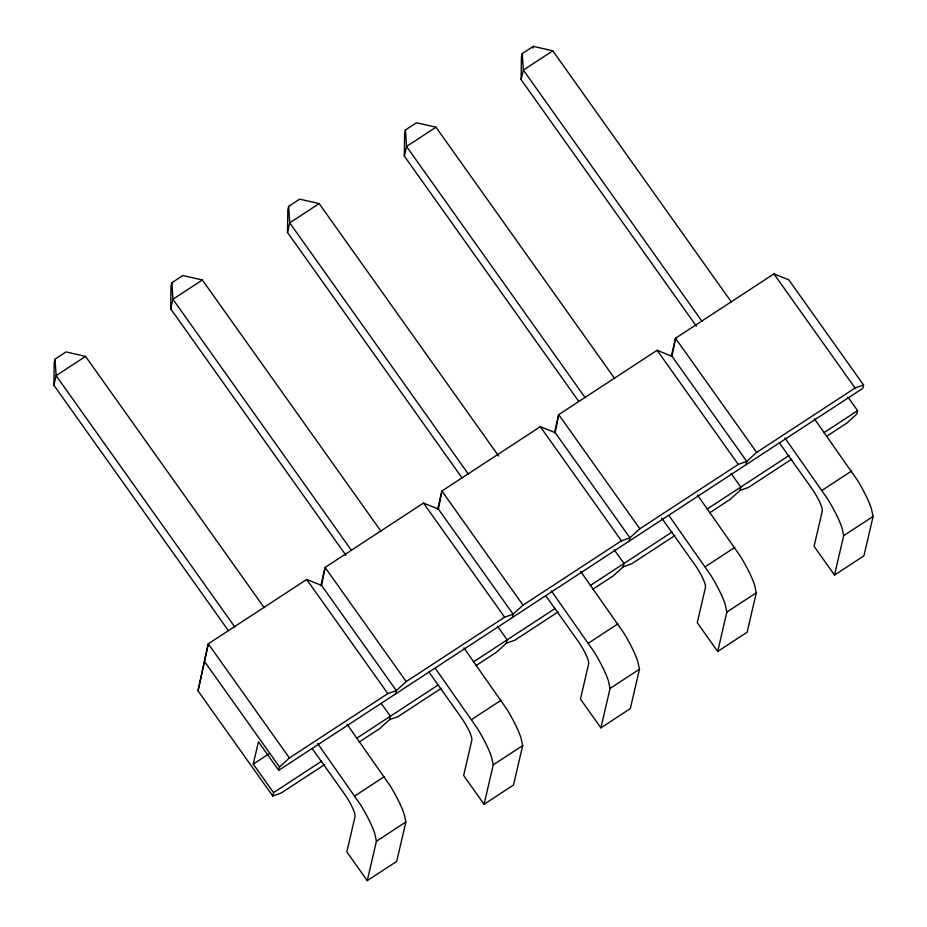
<?xml version="1.0" encoding="UTF-8"?>
<svg xmlns="http://www.w3.org/2000/svg" width="927" height="927" viewBox="0 0 927 927"><rect width="100%" height="100%" fill="white"/><g stroke="black" fill="none" stroke-linecap="round" stroke-linejoin="round"><path stroke-width="1.39" d="M228.343 630.603L53.882 385.226L54.195 362.735L55.029 359.143L66.072 351.924L85.551 356.397L264.195 607.672M345.991 555.389L170.695 308.83L171.008 286.339L171.843 282.747L182.886 275.528L202.364 280L381.009 531.275M461.959 477.822L287.509 232.434L287.822 209.954L288.656 206.362L299.688 199.143L319.166 203.604L498.656 456.061M578.772 401.426L404.323 156.049L404.624 133.558L405.47 129.965L416.501 122.746L435.98 127.219L614.624 378.494M696.42 326.211L521.125 79.652L521.438 57.161L522.272 53.569L533.315 46.35L552.793 50.823L731.438 302.098M324.462 764.729L281.252 792.991L272.758 796.015L198.007 690.87L208.274 643.836L306.686 579.468L321.576 585.435L396.327 690.58L395.539 693.941M198.007 690.87L208.274 643.836L289.409 757.962L279.514 766.965L278.726 770.337L258.448 741.809L253.256 764.115L273.535 792.643L272.758 796.015M321.576 585.435L325.076 567.44L423.488 503.071L438.378 509.039L513.129 614.184L512.353 617.544M438.378 509.039L441.889 491.043L540.302 426.687L555.192 432.642L629.943 537.787L629.155 541.159M555.192 432.642L558.703 414.647L657.116 350.29L672.005 356.258L746.756 461.391L745.968 464.763M672.005 356.258L675.505 338.262L773.929 273.894L788.819 279.861L863.57 384.995L862.782 388.367L278.726 770.337M53.882 385.226L56.118 375.644L55.029 359.143M170.695 308.83L172.932 299.247L171.843 282.747M287.509 232.434L289.734 222.862L288.656 206.362M404.323 156.049L406.547 146.466L405.47 129.965M320.835 585.655L325.076 567.44L406.223 681.565L396.327 690.58L387.822 693.593L289.409 757.962M521.125 79.652L523.361 70.07L522.272 53.569M532.898 48.146L533.315 46.35M437.648 509.259L441.889 491.043L523.025 605.169L513.129 614.184L504.636 617.197L406.223 681.565M359.27 741.971L379.676 728.622L389.56 719.619L390.348 716.247L381.426 703.697M312.132 748.46L343.627 792.759A22.445 4.531 56.8 0 1 355.006 816.71L346.825 851.89L367.266 880.65L376.443 841.241L374.705 833.361A49.722 10.023 56.8 0 0 360.661 804.914L317.648 743.5M347.08 724.254L390.093 785.667A49.722 10.023 56.8 0 1 404.137 814.103L405.875 821.982L396.698 861.403L367.266 880.65M554.462 432.863L558.703 414.647L639.839 528.772L629.943 537.787L621.438 540.812L523.025 605.169M476.072 665.574L496.478 652.237L506.374 643.222L507.162 639.85L497.428 626.154M428.934 672.063L460.441 716.362A22.445 4.531 56.8 0 1 471.82 740.325L463.639 775.505L484.079 804.254L493.245 764.845L491.507 756.965A49.722 10.023 56.8 0 0 477.463 728.518L435.284 668.274M463.894 647.857L506.895 709.271A49.722 10.023 56.8 0 1 520.939 737.718L522.677 745.598L513.512 785.007L484.079 804.254M671.275 356.478L675.505 338.262L756.652 452.388L746.756 461.391L738.251 464.415L639.839 528.772M592.886 589.178L613.292 575.841L623.187 566.826L623.975 563.465L614.23 549.769M545.748 595.667L577.243 639.966A22.445 4.531 56.8 0 1 588.633 663.929L580.441 699.109L600.893 727.857L610.059 688.448L608.321 680.569A49.722 10.023 56.8 0 0 594.277 652.121L551.264 590.708M580.696 571.461L623.709 632.874A49.722 10.023 56.8 0 1 637.753 661.322L639.491 669.201L630.325 708.61L600.893 727.857M709.7 512.782L730.105 499.444L740.001 490.429L740.777 487.069L731.044 473.373M661.727 518.112L694.056 563.57A22.445 4.531 56.8 0 1 705.435 587.533L697.255 622.712L717.695 651.472L726.872 612.052L725.134 604.172A49.722 10.023 56.8 0 0 711.09 575.725L668.912 515.482M697.51 495.064L740.522 556.478A49.722 10.023 56.8 0 1 754.566 584.925L756.305 592.805L747.127 632.214L717.695 651.472M847.857 396.976L857.591 410.673L856.803 414.045L846.907 423.048L826.513 436.397M779.375 442.874L810.87 487.173A22.445 4.531 56.8 0 1 822.249 511.136L814.068 546.316L834.509 575.076L843.686 535.655L841.936 527.776A49.722 10.023 56.8 0 0 827.892 499.34L784.891 437.926M814.323 418.68L857.324 480.082A49.722 10.023 56.8 0 1 871.368 508.529L873.118 516.409L863.941 555.829L834.509 575.076M85.551 356.397L56.118 375.644L234.763 626.919M202.364 280L172.932 299.247L351.576 550.534M319.166 203.604L289.734 222.862L468.39 474.137M435.98 127.219L406.547 146.466L585.192 397.741M552.793 50.823L523.361 70.07L702.006 321.345M253.256 764.115L268.911 753.871M756.652 452.388L855.065 388.019L863.57 384.995M273.535 792.643L321.704 761.137M356.628 738.298L438.517 684.74M473.442 661.901L555.331 608.355M590.256 585.516L672.145 531.959M707.058 509.12L788.947 455.563M823.871 432.724L857.591 410.673M441.275 688.332L398.065 716.594L389.56 719.619M558.089 611.947L514.879 640.198L506.374 643.222M674.891 535.551L631.681 563.801L623.187 566.826M791.704 459.155L748.495 487.417L740.001 490.429M354.89 795.887L384.323 776.629M471.704 719.491L501.136 700.244M588.506 643.095L617.938 623.848M705.32 566.698L734.752 547.451M822.133 490.302L851.565 471.055M376.443 841.241L405.875 821.982M493.245 764.845L522.677 745.598M610.059 688.448L639.491 669.201M726.872 612.052L756.305 592.805M843.686 535.655L873.118 516.409M773.929 273.894L855.065 388.019M657.116 350.29L738.251 464.415M540.302 426.687L621.438 540.812M423.488 503.071L504.636 617.197M306.686 579.468L387.822 693.593M204.763 661.832L279.514 766.965"/></g></svg>
